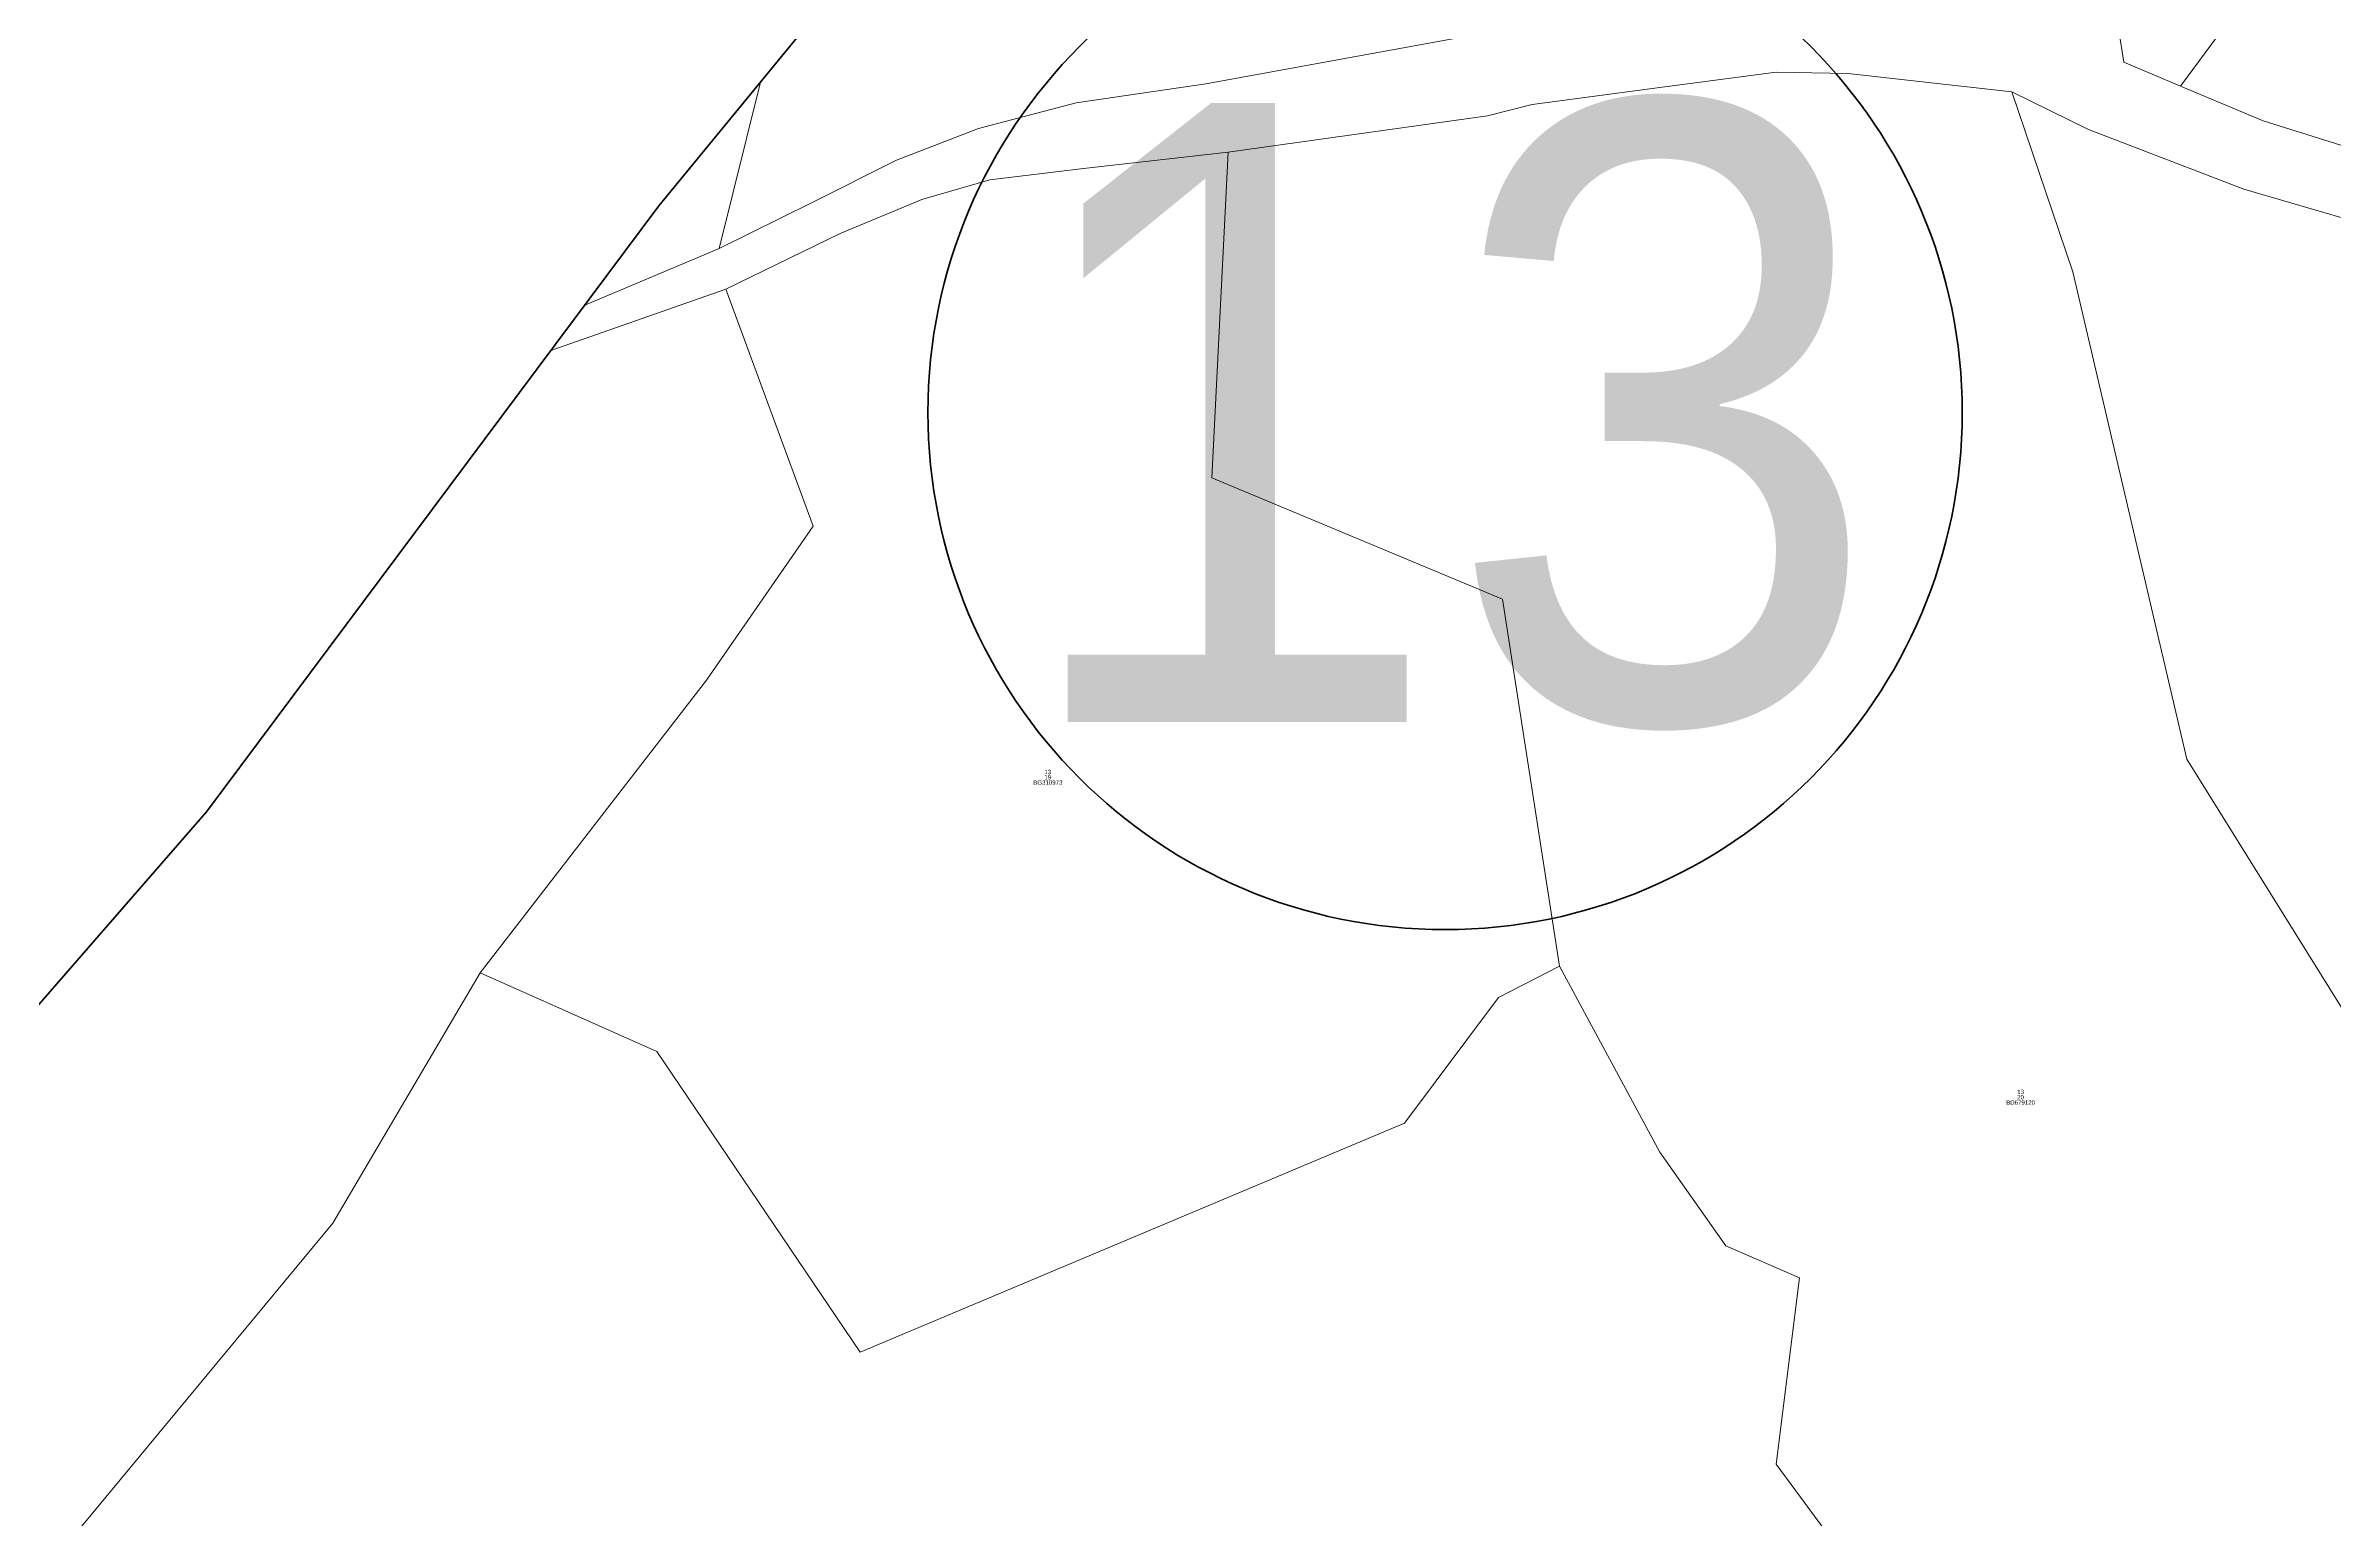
# Model space of a CAD drawing. Header units: metres. Extents: x 547915 to 556085, y 1814738 to 1822008.
# Drawn here: x 548664.9 to 548923.7, y 1818091.1 to 1818257.7 of the extents above; entities that cross this region are included whole.
import ezdxf
from ezdxf.enums import TextEntityAlignment as Align

# ---------------------------------------------------------------- set-up
doc = ezdxf.new("R2010")
doc.units = ezdxf.units.M
doc.header["$LTSCALE"] = 1.6
doc.linetypes.add('MEDIUM_DASHED', pattern=[4.5, 3, -1.5])
for name, color, linetype, lineweight in [('10', 7, 'Continuous', 13), ('23', 7, 'Continuous', 13), ('34', 7, 'MEDIUM_DASHED', 35), ('46', 7, 'Continuous', 35)]:
    doc.layers.add(name, color=color, linetype=linetype, lineweight=lineweight)
doc.layers.add('20', color=7, linetype='Continuous')

msp = doc.modelspace()

# ---------------------------------------------------------------- linework, layer by layer
at = {"layer": '10'}
msp.add_line((548741.06, 1818234.83), (548745.74, 1818253.62), dxfattribs=at)
for points in [[(549005.09, 1818284.12), (548958, 1818323), (548906.34, 1818253.19)], [(548887.27, 1818252.54), (548894.19, 1818232.2), (548907.09, 1818177.07), (548960.11, 1818091.94)], [(548836.11, 1818153.66), (548829.66, 1818195.18), (548796.81, 1818208.9), (548798.64, 1818245.72)], [(548714.05, 1818152.92), (548739.62, 1818185.99), (548751.7, 1818203.43), (548741.82, 1818230.24)], [(548714.05, 1818152.92), (548734, 1818144), (548757, 1818110), (548818.58, 1818135.93), (548829.23, 1818150.13), (548836.11, 1818153.66)], [(548891.63, 1818031), (548879.25, 1818072.1), (548860.62, 1818097.34), (548863.26, 1818118.43), (548854.93, 1818122.03), (548847.46, 1818132.64), (548836.11, 1818153.66)], [(548714.05, 1818152.92), (548697.36, 1818124.6), (548668.93, 1818090.31)]]:
    msp.add_lwpolyline(points, dxfattribs=at)
at = {"layer": '23'}
for p, q in [((548725.87, 1818228.41), (548741.06, 1818234.83)), ((548741.82, 1818230.24), (548722.03, 1818223.27))]:
    msp.add_line(p, q, dxfattribs=at)
for points in [[(548906.34, 1818253.19), (548899.95, 1818255.88), (548898.81, 1818263.02), (548897.21, 1818282.54), (548897.99, 1818307.37), (548897.87, 1818333.55), (548897.34, 1818353.78), (548893.66, 1818416.19), (548892.78, 1818443), (548892.59, 1818451.92), (548894.21, 1818466.25), (548896.23, 1818479.98), (548898.68, 1818495.01)], [(548845.53, 1818261.01), (548831.66, 1818259.5), (548826.72, 1818259.01), (548796.11, 1818253.43), (548781.46, 1818251.29), (548770.39, 1818248.38), (548761.13, 1818244.83), (548751.57, 1818240.03), (548741.06, 1818234.83)], [(548887.27, 1818252.54), (548868.74, 1818254.61), (548860.64, 1818254.75), (548849.15, 1818253.24), (548833.01, 1818251.09), (548827.99, 1818249.83), (548798.64, 1818245.72)], [(549000, 1818174.29), (548977.62, 1818202.88), (548967.26, 1818214.43), (548957.52, 1818223.03), (548952.14, 1818226.32), (548941.41, 1818232.07), (548933.71, 1818235.66), (548913.53, 1818241.52), (548895.95, 1818248.28), (548887.27, 1818252.54)], [(548951.33, 1818237.7), (548943.87, 1818239.8), (548935.1, 1818243.21), (548915.7, 1818249.26), (548906.34, 1818253.19)], [(548741.82, 1818230.24), (548754.76, 1818236.52), (548764.01, 1818240.36), (548771.69, 1818242.57), (548782.26, 1818243.88), (548798.64, 1818245.72)]]:
    msp.add_lwpolyline(points, dxfattribs=at)
at = {"layer": '34', "linetype": 'Continuous', "lineweight": 40}
msp.add_circle((548823.175, 1818216.293), 58.489, dxfattribs=at)
at = {"layer": '46'}
msp.add_lwpolyline([(548652.8, 1818993.23), (548701.92, 1818936.24), (548751.01, 1818892.72), (548766.84, 1818865.67), (548772.58, 1818850.37), (548774.71, 1818832.93), (548770.45, 1818732.79), (548773.86, 1818706.95), (548784.07, 1818678.26), (548838.05, 1818601.12), (548855.56, 1818561.27), (548865.1, 1818500.06), (548860.33, 1818446.79), (548854.68, 1818417.45), (548807.1, 1818328.33), (548734.26, 1818239.64), (548683.07, 1818171.13), (548630, 1818110.18), (548584.92, 1818066.71), (548559.58, 1818030.48), (548539.92, 1818000), (548523.29, 1817800.64), (548523.2, 1817799.29), (548520.85, 1817763.94)], dxfattribs=at)

# ---------------------------------------------------------------- texts
at = {"layer": '20'}
for s, p in [('BG310973', (548778.24, 1818174.18)), ('BG310973', (548778.24, 1818174.18)), ('BD679120', (548888.27, 1818138)), ('BD679120', (548888.27, 1818138))]:
    msp.add_text(s, height=0.5, dxfattribs=at).set_placement(p, align=Align.CENTER)
at = {"layer": '20', "width": 0.95}
for s, p in [('13', (548778.235, 1818175.38)), ('13', (548778.235, 1818175.38)), ('19', (548778.235, 1818174.78)), ('19', (548778.235, 1818174.78)), ('20', (548888.265, 1818138.6)), ('20', (548888.265, 1818138.6)), ('13', (548888.265, 1818139.2)), ('13', (548888.265, 1818139.2))]:
    msp.add_text(s, height=0.5, dxfattribs=at).set_placement(p, align=Align.CENTER)
at = {"layer": '34', "width": 0.95}
msp.add_text('13', height=70, dxfattribs=at).set_placement((548823.17, 1818181.29), align=Align.CENTER)

doc.saveas('drawing.dxf')
